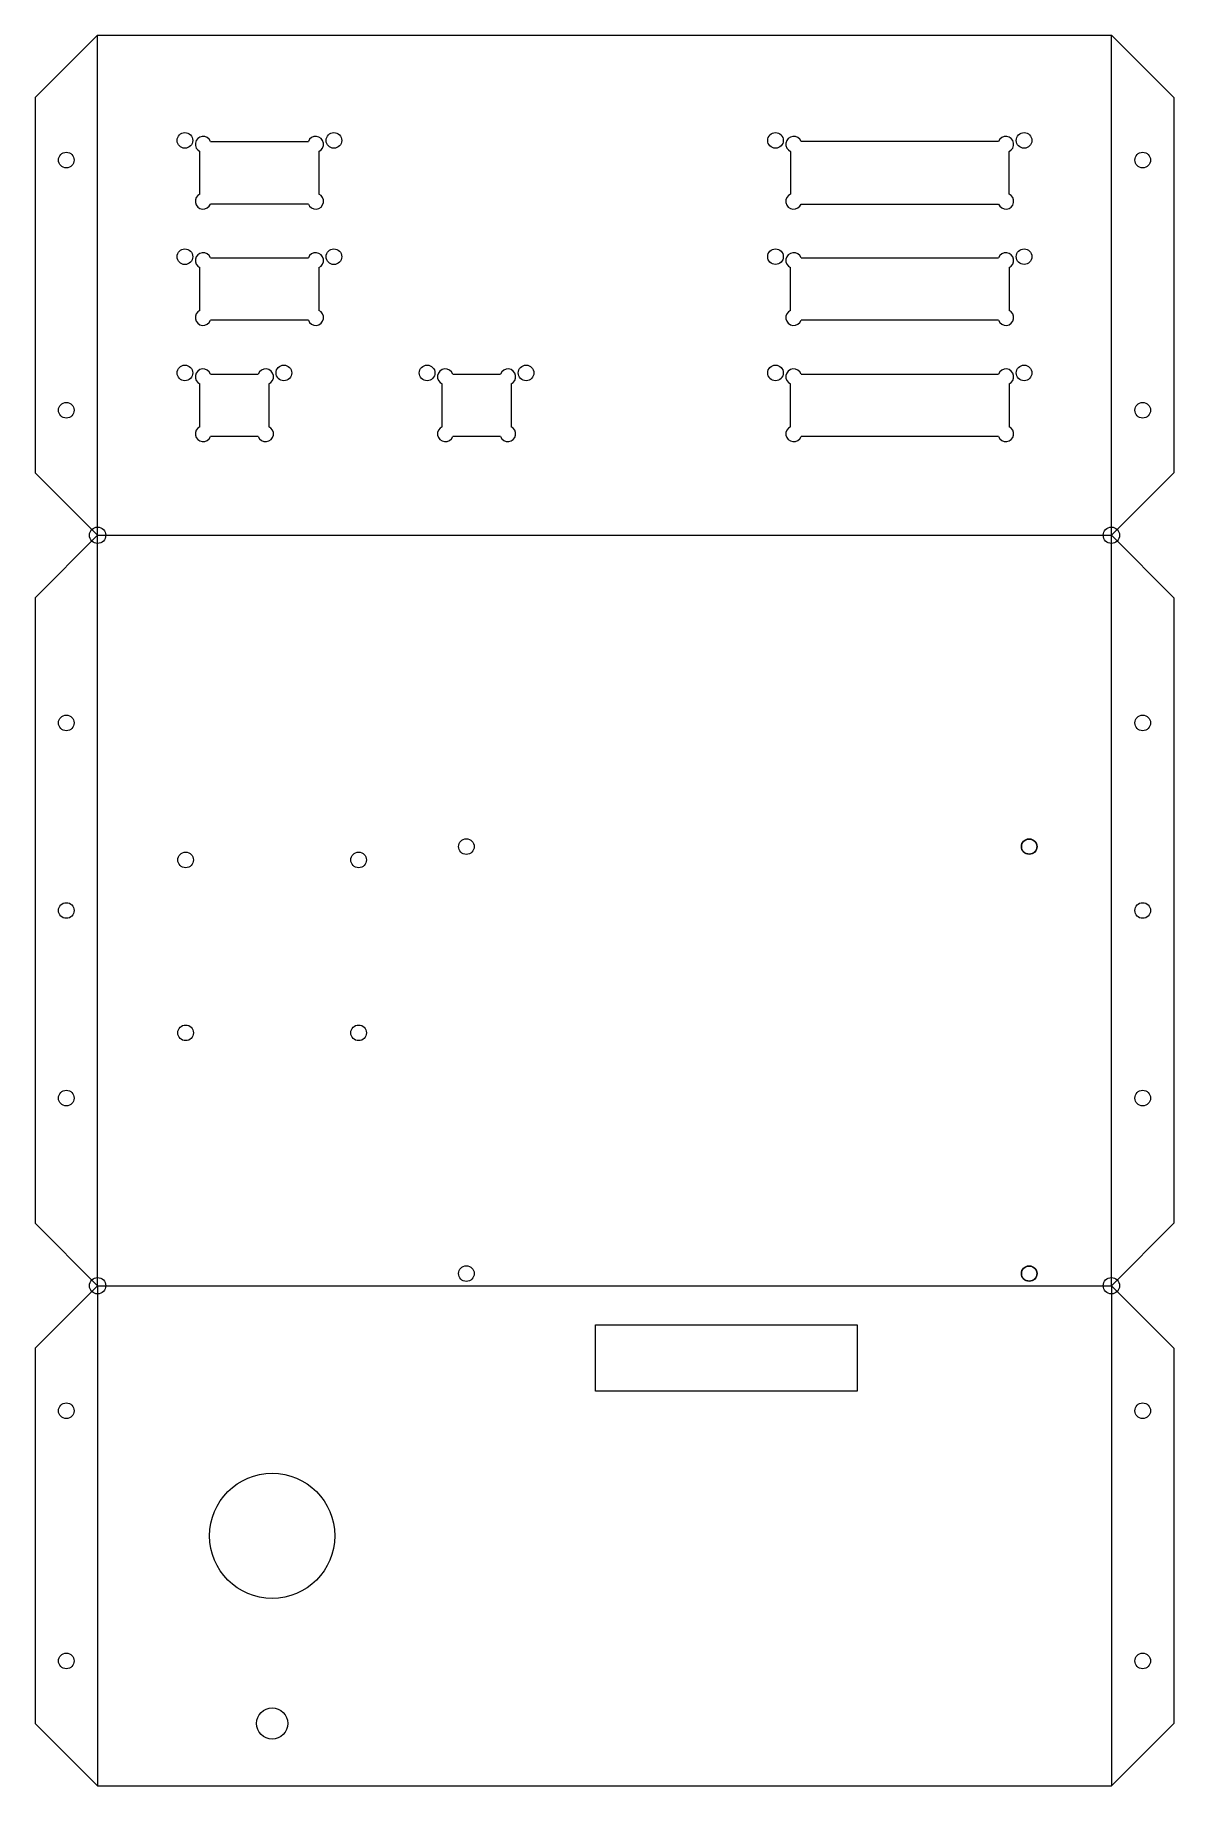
# Model space of a CAD drawing. Header units: inches. Extents: x 0 to 9.1, y 0 to 14.
import ezdxf

# ---------------------------------------------------------------- set-up
doc = ezdxf.new("R2010")
doc.units = ezdxf.units.IN
doc.layers.get('0').update_dxf_attribs({"linetype": 'CONTINUOUS', "lineweight": 0})
for name, color, linetype, lineweight in [('bendlines', 7, 'CONTINUOUS', 0), ('Cutouts', 7, 'CONTINUOUS', 0), ('Drills', 7, 'CONTINUOUS', 0)]:
    doc.layers.add(name, color=color, linetype=linetype, lineweight=lineweight)

msp = doc.modelspace()

# ---------------------------------------------------------------- linework, layer by layer
for p, q in [((0.5, 14), (0, 13.5)), ((0.5, 14), (8.602, 14)), ((8.602, 14), (9.102, 13.5)), ((0, 13.5), (0, 10.5)), ((9.102, 13.5), (9.102, 10.5)), ((0.5, 10), (0, 10.5)), ((8.602, 10), (9.102, 10.5)), ((0.5, 10), (0, 9.5)), ((8.602, 10), (9.102, 9.5)), ((0, 9.5), (0, 4.5)), ((9.102, 9.5), (9.102, 4.5)), ((0.5, 4), (0, 4.5)), ((8.602, 4), (9.102, 4.5)), ((0.5, 4), (0, 3.5)), ((8.602, 4), (9.102, 3.5)), ((9.102, 3.5), (9.102, 0.5)), ((0, 3.5), (0, 0.5)), ((0.5, 0), (0, 0.5)), ((8.602, 0), (9.102, 0.5)), ((0.5, 0), (8.602, 0))]:
    msp.add_line(p, q)
at = {"layer": 'bendlines'}
for p, q in [((0.5, 10), (0.5, 14)), ((8.602, 10), (8.602, 14)), ((0.5, 4), (0.5, 10)), ((0.5, 10), (8.602, 10)), ((8.602, 4), (8.602, 10)), ((0.5, 4), (0.5, 0)), ((0.5, 4), (8.602, 4)), ((8.602, 4), (8.602, 0))]:
    msp.add_line(p, q, dxfattribs=at)
at = {"layer": 'Cutouts'}
for p, q in [((1.318, 12.7275), (1.318, 13.0695)), ((1.40159, 13.1485), (2.18441, 13.1485)), ((2.268, 13.0695), (2.268, 12.7275)), ((6.038, 13.0694), (6.038, 12.7275)), ((7.70043, 13.1485), (6.12157, 13.1485)), ((7.784, 12.7275), (7.784, 13.0694)), ((2.18441, 12.6485), (1.40159, 12.6485)), ((6.12161, 12.6485), (7.70039, 12.6485)), ((1.40159, 12.219), (2.18441, 12.219)), ((6.12161, 12.219), (7.70039, 12.219)), ((1.318, 11.798), (1.318, 12.14)), ((2.268, 12.14), (2.268, 11.798)), ((6.038, 11.798), (6.038, 12.14)), ((7.784, 12.14), (7.784, 11.798)), ((2.18441, 11.719), (1.40159, 11.719)), ((7.70039, 11.719), (6.12161, 11.719)), ((1.318, 10.8685), (1.318, 11.2105)), ((1.40159, 11.2895), (1.78441, 11.2895)), ((1.868, 11.2105), (1.868, 10.8685)), ((3.254, 10.8685), (3.254, 11.2105)), ((3.33759, 11.2895), (3.72041, 11.2895)), ((3.804, 11.2105), (3.804, 10.8685)), ((6.038, 10.8685), (6.038, 11.2104)), ((6.12157, 11.2895), (7.70043, 11.2895)), ((7.784, 11.2104), (7.784, 10.8685)), ((1.78441, 10.7895), (1.40159, 10.7895)), ((3.72041, 10.7895), (3.33759, 10.7895)), ((7.70039, 10.7895), (6.12161, 10.7895)), ((4.48, 3.1565), (4.48, 3.688)), ((4.48, 3.688), (6.5715, 3.688)), ((6.5715, 3.688), (6.5715, 3.1565)), ((6.5715, 3.1565), (4.48, 3.1565))]:
    msp.add_line(p, q, dxfattribs=at)
for centre, radius in [((1.895, 2), 0.5), ((1.895, 0.5), 0.125)]:
    msp.add_circle(centre, radius, dxfattribs=at)
for centre, start, end in [((1.343, 13.1267), 20.365, 246.422), ((2.243, 13.1267), 293.578, 159.635), ((6.063, 13.1267), 20.4139, 246.422), ((7.759, 13.1267), 293.578, 159.586), ((1.343, 12.6703), 113.578, 339.635), ((2.243, 12.6703), 200.365, 66.4218), ((6.063, 12.6702), 113.578, 339.684), ((7.759, 12.6702), 200.316, 66.4218), ((1.343, 12.1972), 20.365, 246.422), ((2.243, 12.1972), 293.578, 159.635), ((6.063, 12.1973), 20.3161, 246.422), ((7.759, 12.1973), 293.578, 159.684), ((1.343, 11.7408), 113.578, 339.635), ((2.243, 11.7408), 200.365, 66.4218), ((6.063, 11.7407), 113.578, 339.684), ((7.759, 11.7407), 200.316, 66.4218), ((1.343, 11.2677), 20.365, 246.422), ((1.843, 11.2677), 293.578, 159.635), ((3.279, 11.2677), 20.365, 246.422), ((3.779, 11.2677), 293.578, 159.635), ((6.063, 11.2677), 20.4139, 246.422), ((7.759, 11.2677), 293.578, 159.586), ((1.343, 10.8112), 113.578, 339.635), ((1.843, 10.8112), 200.365, 66.4218), ((3.279, 10.8112), 113.578, 339.635), ((3.779, 10.8112), 200.365, 66.4218), ((6.063, 10.8112), 113.578, 339.684), ((7.759, 10.8112), 200.316, 66.4218)]:
    msp.add_arc(centre, 0.0625, start, end, dxfattribs=at)
at = {"layer": 'Drills'}
for centre, radius in [((1.1975, 13.1572), 0.0625), ((2.3885, 13.1572), 0.0625), ((5.9175, 13.1572), 0.0625), ((7.9045, 13.1572), 0.0625), ((0.25, 13), 0.0625), ((8.852, 13), 0.0625), ((1.1975, 12.2277), 0.0625), ((2.3885, 12.2277), 0.0625), ((5.9175, 12.2278), 0.0625), ((7.9045, 12.2278), 0.0625), ((1.1975, 11.2982), 0.0625), ((1.9885, 11.2982), 0.0625), ((3.1335, 11.2982), 0.0625), ((3.9245, 11.2982), 0.0625), ((5.9175, 11.2982), 0.0625), ((7.9045, 11.2982), 0.0625), ((0.25, 11), 0.0625), ((8.852, 11), 0.0625), ((0.5, 10), 0.065), ((8.602, 10), 0.065), ((0.25, 8.5), 0.0625), ((8.852, 8.5), 0.0625), ((3.447, 7.511), 0.0625), ((3.447, 7.511), 0.0625), ((7.945, 7.511), 0.0625), ((7.945, 7.511), 0.06), ((1.20375, 7.40425), 0.0625), ((2.58625, 7.40425), 0.0625), ((0.25, 7), 0.0625), ((8.852, 7), 0.0625), ((1.20375, 6.02175), 0.0625), ((2.58625, 6.02175), 0.0625), ((0.25, 5.5), 0.0625), ((8.852, 5.5), 0.0625), ((0.5, 4), 0.065), ((3.447, 4.097), 0.0625), ((7.945, 4.097), 0.0625), ((7.945, 4.097), 0.06), ((8.602, 4), 0.065), ((0.25, 3), 0.0625), ((8.852, 3), 0.0625), ((0.25, 1), 0.0625), ((8.852, 1), 0.0625)]:
    msp.add_circle(centre, radius, dxfattribs=at)

doc.saveas('drawing.dxf')
